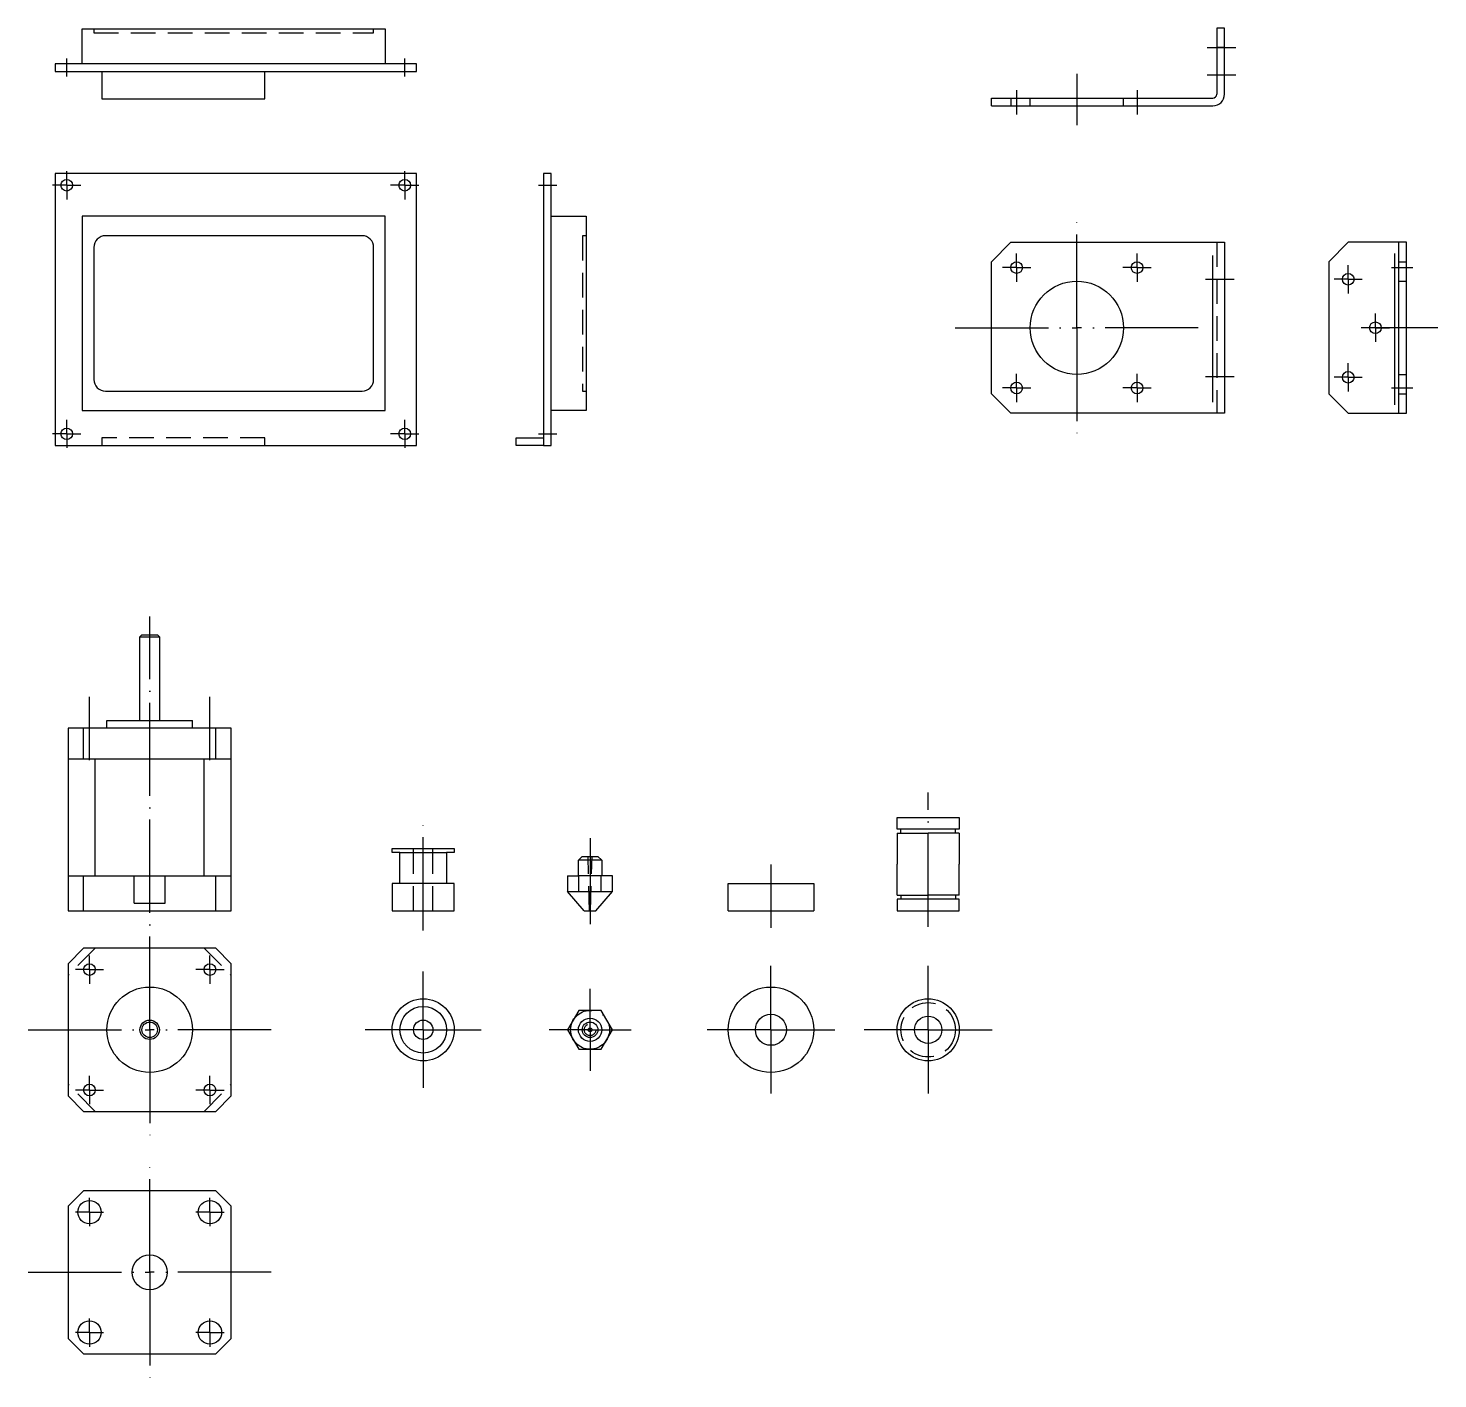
# Model space of a CAD drawing. Header units: millimetres. Extents: x 1816 to 3829, y 1462 to 2034.
# Drawn here: x 1815.9 to 2178.7, y 1461.5 to 1809.2 of the extents above.
import ezdxf

# ---------------------------------------------------------------- set-up
doc = ezdxf.new("R2010")
doc.units = ezdxf.units.MM
doc.linetypes.add('ACAD_ISO04W100', pattern=[30, 24, -3, 0, -3])
doc.linetypes.add('HIDDEN', pattern=[9.525, 6.35, -3.175])
for name, color, linetype in [('axes', 150, 'ACAD_ISO04W100'), ('common_thin', 7, 'Continuous'), ('hidden', 92, 'HIDDEN')]:
    doc.layers.add(name, color=color, linetype=linetype)

msp = doc.modelspace()

# ---------------------------------------------------------------- linework, layer by layer
at = {"layer": 'axes'}
for p, q in [((2119.28, 1804.21), (2126.71, 1804.21)), ((1825.78, 1796.78), (1825.78, 1801.41)), ((1912.78, 1796.78), (1912.78, 1801.41)), ((2085.76, 1797.43), (2085.76, 1784.26)), ((2119.28, 1797.21), (2126.71, 1797.21)), ((2070.26, 1793.27), (2070.26, 1786.96)), ((2101.26, 1793.27), (2101.26, 1786.96)), ((1825.78, 1768.79), (1825.78, 1772.43)), ((1912.78, 1768.79), (1912.78, 1772.43)), ((1825.78, 1768.79), (1822.14, 1768.79)), ((1825.78, 1768.79), (1825.78, 1765.15)), ((1825.78, 1768.79), (1829.42, 1768.79)), ((1912.78, 1768.79), (1909.14, 1768.79)), ((1912.78, 1768.79), (1912.78, 1765.15)), ((1912.78, 1768.79), (1916.42, 1768.79)), ((1947.22, 1768.79), (1951.9, 1768.79)), ((2085.76, 1732.09), (2085.76, 1759.5)), ((2070.26, 1747.59), (2070.26, 1751.23)), ((2101.26, 1747.59), (2101.26, 1751.23)), ((2070.26, 1747.59), (2066.61, 1747.59)), ((2070.26, 1747.59), (2070.26, 1743.95)), ((2070.26, 1747.59), (2073.9, 1747.59)), ((2101.26, 1747.59), (2097.61, 1747.59)), ((2101.26, 1747.59), (2101.26, 1743.95)), ((2101.26, 1747.59), (2104.9, 1747.59)), ((2155.6, 1744.59), (2155.6, 1748.23)), ((2166.72, 1747.59), (2172.25, 1747.59)), ((2118.84, 1744.59), (2126.28, 1744.59)), ((2155.6, 1744.59), (2151.96, 1744.59)), ((2155.6, 1744.59), (2155.6, 1740.95)), ((2155.6, 1744.59), (2159.24, 1744.59)), ((2162.6, 1732.09), (2162.6, 1735.73)), ((2054.48, 1732.09), (2085.76, 1732.09)), ((2117.03, 1732.09), (2085.76, 1732.09)), ((2085.76, 1732.09), (2085.76, 1704.67)), ((2162.6, 1732.09), (2158.96, 1732.09)), ((2178.67, 1732.09), (2160.02, 1732.09)), ((2162.6, 1732.09), (2162.6, 1728.45)), ((2162.6, 1732.09), (2166.24, 1732.09)), ((2070.26, 1716.59), (2070.26, 1720.23)), ((2101.26, 1716.59), (2101.26, 1720.23)), ((2155.6, 1719.35), (2155.6, 1722.99)), ((2070.26, 1716.59), (2066.61, 1716.59)), ((2070.26, 1716.59), (2070.26, 1712.95)), ((2070.26, 1716.59), (2073.9, 1716.59)), ((2101.26, 1716.59), (2097.61, 1716.59)), ((2101.26, 1716.59), (2101.26, 1712.95)), ((2101.26, 1716.59), (2104.9, 1716.59)), ((2118.84, 1719.59), (2126.28, 1719.59)), ((2155.6, 1719.35), (2151.96, 1719.35)), ((2155.6, 1719.35), (2155.6, 1715.71)), ((2155.6, 1719.35), (2159.24, 1719.35)), ((2166.72, 1716.59), (2172.25, 1716.59)), ((1825.78, 1704.79), (1825.78, 1708.43)), ((1912.78, 1704.79), (1912.78, 1708.43)), ((1825.78, 1704.79), (1822.14, 1704.79)), ((1825.78, 1704.79), (1825.78, 1701.15)), ((1825.78, 1704.79), (1829.42, 1704.79)), ((1912.78, 1704.79), (1909.14, 1704.79)), ((1912.78, 1704.79), (1912.78, 1701.15)), ((1912.78, 1704.79), (1916.42, 1704.79)), ((1947.22, 1704.79), (1951.9, 1704.79)), ((1847.14, 1551.38), (1847.14, 1657.8)), ((1831.64, 1620.8), (1831.64, 1637.09)), ((1862.64, 1620.8), (1862.64, 1637.09)), ((2047.49, 1577.91), (2047.49, 1612.45)), ((1917.53, 1576.98), (1917.53, 1605.7)), ((1960.48, 1600.73), (1960.48, 1578.53)), ((2007.03, 1593.91), (2007.03, 1577.66)), ((1831.64, 1566.88), (1831.64, 1570.52)), ((1862.64, 1566.88), (1862.64, 1570.52)), ((2007.03, 1551.38), (2007.03, 1567.82)), ((2047.49, 1551.38), (2047.49, 1567.82)), ((1831.64, 1566.88), (1828, 1566.88)), ((1831.64, 1566.88), (1831.64, 1563.24)), ((1831.64, 1566.88), (1835.28, 1566.88)), ((1862.64, 1566.88), (1859, 1566.88)), ((1862.64, 1566.88), (1862.64, 1563.24)), ((1862.64, 1566.88), (1866.28, 1566.88)), ((1917.53, 1551.38), (1917.53, 1566.35)), ((1960.48, 1551.38), (1960.48, 1561.94)), ((1815.86, 1551.38), (1847.14, 1551.38)), ((1878.42, 1551.38), (1847.14, 1551.38)), ((1847.14, 1551.38), (1847.14, 1523.97)), ((1917.53, 1551.38), (1902.56, 1551.38)), ((1917.53, 1551.38), (1917.53, 1536.42)), ((1917.53, 1551.38), (1932.49, 1551.38)), ((1960.48, 1551.38), (1949.93, 1551.38)), ((1960.48, 1551.38), (1960.48, 1540.83)), ((1960.48, 1551.38), (1971.04, 1551.38)), ((2007.03, 1551.38), (1990.6, 1551.38)), ((2007.03, 1551.38), (2023.47, 1551.38)), ((2007.03, 1551.38), (2007.03, 1534.95)), ((2047.49, 1551.38), (2031.05, 1551.38)), ((2047.49, 1551.38), (2063.93, 1551.38)), ((2047.49, 1551.38), (2047.49, 1534.95)), ((1831.64, 1535.88), (1831.64, 1539.52)), ((1862.64, 1535.88), (1862.64, 1539.52)), ((1831.64, 1535.88), (1828, 1535.88)), ((1831.64, 1535.88), (1831.64, 1532.24)), ((1831.64, 1535.88), (1835.28, 1535.88)), ((1862.64, 1535.88), (1859, 1535.88)), ((1862.64, 1535.88), (1862.64, 1532.24)), ((1862.64, 1535.88), (1866.28, 1535.88)), ((1847.14, 1488.95), (1847.14, 1516.36)), ((1831.64, 1504.45), (1831.64, 1508.09)), ((1862.64, 1504.45), (1862.64, 1508.09)), ((1831.64, 1504.45), (1828, 1504.45)), ((1831.64, 1504.45), (1831.64, 1500.81)), ((1831.64, 1504.45), (1835.28, 1504.45)), ((1862.64, 1504.45), (1859, 1504.45)), ((1862.64, 1504.45), (1862.64, 1500.81)), ((1862.64, 1504.45), (1866.28, 1504.45)), ((1815.86, 1488.95), (1847.14, 1488.95)), ((1878.42, 1488.95), (1847.14, 1488.95)), ((1847.14, 1488.95), (1847.14, 1461.54)), ((1831.64, 1473.45), (1831.64, 1477.09)), ((1862.64, 1473.45), (1862.64, 1477.09)), ((1831.64, 1473.45), (1828, 1473.45)), ((1831.64, 1473.45), (1831.64, 1469.81)), ((1831.64, 1473.45), (1835.28, 1473.45)), ((1862.64, 1473.45), (1859, 1473.45)), ((1862.64, 1473.45), (1862.64, 1469.81)), ((1862.64, 1473.45), (1866.28, 1473.45))]:
    msp.add_line(p, q, dxfattribs=at)
msp.add_circle((1960.48, 1551.38), 5, dxfattribs=at)
at = {"layer": 'common_thin'}
for p, q in [((1829.78, 1800.04), (1829.78, 1809.04)), ((1829.78, 1809.04), (1907.78, 1809.04)), ((1907.78, 1809.04), (1907.78, 1800.04)), ((2123.76, 1809.21), (2121.76, 1809.21)), ((2121.76, 1809.21), (2121.76, 1792.21)), ((2123.76, 1792.21), (2123.76, 1809.21)), ((2123.76, 1804.21), (2121.76, 1804.21)), ((1915.78, 1800.04), (1822.78, 1800.04)), ((1822.78, 1800.04), (1822.78, 1798.04)), ((1915.78, 1798.04), (1915.78, 1800.04)), ((1822.78, 1798.04), (1915.78, 1798.04)), ((1834.78, 1798.04), (1834.78, 1791.04)), ((1876.78, 1791.04), (1876.78, 1798.04)), ((1834.78, 1791.04), (1876.78, 1791.04)), ((2063.76, 1789.21), (2063.76, 1791.21)), ((2063.76, 1791.21), (2120.76, 1791.21)), ((2063.76, 1789.21), (2120.76, 1789.21)), ((2068.76, 1791.21), (2068.76, 1789.21)), ((1915.78, 1771.79), (1822.78, 1771.79)), ((1822.78, 1771.79), (1822.78, 1701.79)), ((1915.78, 1701.79), (1915.78, 1771.79)), ((1948.49, 1771.79), (1948.49, 1701.79)), ((1950.49, 1771.79), (1948.49, 1771.79)), ((1950.49, 1701.79), (1950.49, 1771.79)), ((1907.78, 1760.79), (1829.78, 1760.79)), ((1829.78, 1760.79), (1829.78, 1710.79)), ((1907.78, 1710.79), (1907.78, 1760.79)), ((1950.49, 1760.79), (1959.49, 1760.79)), ((1959.49, 1760.79), (1959.49, 1710.79)), ((1832.78, 1752.79), (1832.78, 1718.79)), ((1901.78, 1755.79), (1835.78, 1755.79)), ((1904.78, 1718.79), (1904.78, 1752.79)), ((2068.76, 1754.09), (2063.76, 1749.09)), ((2068.76, 1754.09), (2123.76, 1754.09)), ((2123.76, 1754.09), (2123.76, 1710.09)), ((2155.6, 1754.09), (2150.6, 1749.09)), ((2170.6, 1754.09), (2155.6, 1754.09)), ((2168.6, 1710.09), (2168.6, 1754.09)), ((2170.6, 1710.09), (2170.6, 1754.09)), ((2063.76, 1732.09), (2063.76, 1749.09)), ((2120.76, 1712.9), (2120.76, 1750.68)), ((2150.6, 1749.09), (2150.6, 1715.09)), ((2167.6, 1712.22), (2167.6, 1751.25)), ((2168.6, 1749.09), (2170.6, 1749.09)), ((2063.76, 1715.09), (2063.76, 1732.09)), ((1835.78, 1715.79), (1901.78, 1715.79)), ((2063.76, 1715.09), (2068.76, 1710.09)), ((2150.6, 1715.09), (2155.6, 1710.09)), ((2168.6, 1715.09), (2170.6, 1715.09)), ((1829.78, 1710.79), (1907.78, 1710.79)), ((1959.49, 1710.79), (1950.49, 1710.79)), ((2123.76, 1710.09), (2068.76, 1710.09)), ((2155.6, 1710.09), (2170.6, 1710.09)), ((1822.78, 1701.79), (1915.78, 1701.79)), ((1941.49, 1701.79), (1941.49, 1703.79)), ((1941.49, 1703.79), (1948.49, 1703.79)), ((1948.49, 1701.79), (1941.49, 1701.79)), ((1948.49, 1701.79), (1950.49, 1701.79)), ((1845.14, 1653.01), (1844.64, 1652.51)), ((1844.64, 1631.01), (1844.64, 1652.51)), ((1844.64, 1652.51), (1849.64, 1652.51)), ((1845.14, 1653.01), (1849.14, 1653.01)), ((1849.14, 1653.01), (1849.64, 1652.51)), ((1849.64, 1652.51), (1849.64, 1631.01)), ((1868.14, 1629.01), (1826.14, 1629.01)), ((1826.14, 1629.01), (1826.14, 1582.01)), ((1830.14, 1621.01), (1830.14, 1629.01)), ((1836.14, 1629.01), (1836.14, 1631.01)), ((1836.14, 1631.01), (1858.14, 1631.01)), ((1858.14, 1629.01), (1858.14, 1631.01)), ((1864.14, 1621.01), (1864.14, 1629.01)), ((1868.14, 1582.01), (1868.14, 1629.01)), ((1868.14, 1621.01), (1826.14, 1621.01)), ((1833.14, 1591.01), (1833.14, 1621.01)), ((1861.14, 1591.01), (1861.14, 1621.01)), ((2039.49, 1606.01), (2055.49, 1606.01)), ((2039.49, 1603.01), (2039.49, 1606.01)), ((2055.49, 1606.01), (2055.49, 1603.01)), ((2055.49, 1603.01), (2039.49, 1603.01)), ((2039.49, 1602.01), (2040.49, 1602.01)), ((2039.49, 1602.01), (2039.49, 1594.01)), ((2040.49, 1602.01), (2040.49, 1603.01)), ((2040.49, 1602.01), (2047.49, 1602.01)), ((2054.49, 1602.01), (2047.49, 1602.01)), ((2054.49, 1602.01), (2054.49, 1603.01)), ((2055.49, 1602.01), (2054.49, 1602.01)), ((2055.49, 1602.01), (2055.49, 1594.01)), ((1909.53, 1597.01), (1909.53, 1598.01)), ((1909.53, 1598.01), (1925.53, 1598.01)), ((1911.53, 1597.01), (1909.53, 1597.01)), ((1911.53, 1589.01), (1911.53, 1597.01)), ((1911.53, 1597.01), (1923.53, 1597.01)), ((1923.53, 1597.01), (1923.53, 1589.01)), ((1925.53, 1597.01), (1923.53, 1597.01)), ((1925.53, 1598.01), (1925.53, 1597.01)), ((1957.48, 1595.01), (1958.48, 1596.01)), ((1957.48, 1591.01), (1957.48, 1595.01)), ((1963.48, 1595.01), (1957.48, 1595.01)), ((1958.48, 1596.01), (1962.48, 1596.01)), ((1963.48, 1595.01), (1962.48, 1596.01)), ((1963.48, 1595.01), (1963.48, 1591.01)), ((2039.49, 1586.01), (2039.49, 1594.01)), ((2055.49, 1586.01), (2055.49, 1594.01)), ((1826.14, 1591.01), (1868.14, 1591.01)), ((1830.14, 1582.01), (1830.14, 1591.01)), ((1843.14, 1584.01), (1843.14, 1591.01)), ((1851.14, 1584.01), (1851.14, 1591.01)), ((1864.14, 1582.01), (1864.14, 1591.01)), ((1954.71, 1591.01), (1957.48, 1591.01)), ((1954.71, 1591.01), (1954.71, 1587.01)), ((1963.48, 1591.01), (1957.48, 1591.01)), ((1957.6, 1587.01), (1957.6, 1591.01)), ((1963.37, 1587.01), (1963.37, 1591.01)), ((1966.26, 1591.01), (1963.48, 1591.01)), ((1966.26, 1587.01), (1966.26, 1591.01)), ((1925.53, 1589.01), (1909.53, 1589.01)), ((1909.53, 1589.01), (1909.53, 1582.01)), ((1925.53, 1582.01), (1925.53, 1589.01)), ((1954.71, 1587.01), (1966.26, 1587.01)), ((1958.98, 1582.01), (1954.71, 1587.01)), ((1961.98, 1582.01), (1966.26, 1587.01)), ((1996.03, 1582.01), (1996.03, 1589.01)), ((1996.03, 1589.01), (2018.03, 1589.01)), ((2018.03, 1589.01), (2018.03, 1582.01)), ((2039.49, 1586.01), (2040.49, 1586.01)), ((2040.49, 1586.01), (2040.49, 1585.01)), ((2040.49, 1586.01), (2047.49, 1586.01)), ((2054.49, 1586.01), (2047.49, 1586.01)), ((2055.49, 1586.01), (2054.49, 1586.01)), ((2054.49, 1586.01), (2054.49, 1585.01)), ((1826.14, 1582.01), (1868.14, 1582.01)), ((1843.14, 1584.01), (1851.14, 1584.01)), ((1909.53, 1582.01), (1925.53, 1582.01)), ((1958.98, 1582.01), (1961.98, 1582.01)), ((1996.03, 1582.01), (2018.03, 1582.01)), ((2055.49, 1585.01), (2039.49, 1585.01)), ((2039.49, 1585.01), (2039.49, 1582.01)), ((2039.49, 1582.01), (2055.49, 1582.01)), ((2055.49, 1582.01), (2055.49, 1585.01)), ((1826.14, 1568.38), (1830.14, 1572.38)), ((1864.14, 1572.38), (1830.14, 1572.38)), ((1868.14, 1568.38), (1864.14, 1572.38)), ((1826.14, 1568.38), (1826.14, 1534.38)), ((1868.14, 1534.38), (1868.14, 1568.38)), ((1826.14, 1534.38), (1830.14, 1530.38)), ((1868.14, 1534.38), (1864.14, 1530.38)), ((1830.14, 1530.38), (1864.14, 1530.38)), ((1826.14, 1505.95), (1830.14, 1509.95)), ((1864.14, 1509.95), (1830.14, 1509.95)), ((1868.14, 1505.95), (1864.14, 1509.95)), ((1826.14, 1505.95), (1826.14, 1471.95)), ((1868.14, 1471.95), (1868.14, 1505.95)), ((1826.14, 1471.95), (1830.14, 1467.95)), ((1868.14, 1471.95), (1864.14, 1467.95)), ((1830.14, 1467.95), (1864.14, 1467.95))]:
    msp.add_line(p, q, dxfattribs=at)
msp.add_lwpolyline([(1957.6, 1556.38), (1954.71, 1551.38), (1957.6, 1546.38), (1963.37, 1546.38), (1966.26, 1551.38), (1963.37, 1556.38)], close=True, dxfattribs=at)
for centre, radius in [((1825.78, 1768.79), 1.5), ((1912.78, 1768.79), 1.5), ((2070.26, 1747.59), 1.5), ((2101.26, 1747.59), 1.5), ((2155.6, 1744.59), 1.5), ((2085.76, 1732.09), 12), ((2162.6, 1732.09), 1.5), ((2155.6, 1719.35), 1.5), ((2070.26, 1716.59), 1.5), ((2101.26, 1716.59), 1.5), ((1825.78, 1704.79), 1.5), ((1912.78, 1704.79), 1.5), ((1831.64, 1566.88), 1.5), ((1862.64, 1566.88), 1.5), ((1847.14, 1551.38), 11), ((2007.03, 1551.38), 11), ((1917.53, 1551.38), 8), ((1917.53, 1551.38), 6), ((2047.49, 1551.38), 8), ((1847.14, 1551.38), 2.5), ((1847.14, 1551.38), 2), ((1917.53, 1551.38), 2.5), ((1960.48, 1551.38), 3), ((1960.48, 1551.38), 2), ((2007.03, 1551.38), 4), ((2047.49, 1551.38), 3.5), ((1960.48, 1551.38), 0.5), ((1960.48, 1551.38), 0.15), ((1831.64, 1535.88), 1.5), ((1862.64, 1535.88), 1.5), ((1831.64, 1504.45), 3), ((1862.64, 1504.45), 3), ((1847.14, 1488.95), 4.5), ((1831.64, 1473.45), 3), ((1862.64, 1473.45), 3)]:
    msp.add_circle(centre, radius, dxfattribs=at)
for centre, radius, start, end in [((2120.76, 1792.21), 1, 270, 0), ((2120.76, 1792.21), 3, 270, 0), ((1835.78, 1752.79), 3, 90, 180), ((1901.78, 1752.79), 3, 0, 90), ((1835.78, 1718.79), 3, 180, 270), ((1901.78, 1718.79), 3, 270, 0)]:
    msp.add_arc(centre, radius, start, end, dxfattribs=at)
at = {"layer": 'hidden'}
for p, q in [((1832.78, 1809.04), (1832.78, 1808.04)), ((1832.78, 1808.04), (1904.78, 1808.04)), ((1904.78, 1808.04), (1904.78, 1809.04)), ((2073.76, 1789.21), (2073.76, 1791.21)), ((2097.76, 1789.21), (2097.76, 1791.21)), ((1959.49, 1755.79), (1958.49, 1755.79)), ((1958.49, 1755.79), (1958.49, 1715.79)), ((2121.76, 1754.09), (2121.76, 1710.09)), ((2168.6, 1744.09), (2170.6, 1744.09)), ((2168.6, 1720.09), (2170.6, 1720.09)), ((1958.49, 1715.79), (1959.49, 1715.79)), ((1876.78, 1703.79), (1834.78, 1703.79)), ((1834.78, 1703.79), (1834.78, 1701.79)), ((1834.78, 1701.79), (1876.78, 1701.79)), ((1876.78, 1701.79), (1876.78, 1703.79)), ((1915.03, 1582.01), (1915.03, 1598.01)), ((1920.03, 1582.01), (1920.03, 1598.01)), ((1960.33, 1582.01), (1959.98, 1596.01)), ((1960.63, 1582.01), (1960.98, 1596.01)), ((1833.14, 1572.38), (1826.14, 1565.38)), ((1861.14, 1572.38), (1868.14, 1565.38)), ((1833.14, 1530.38), (1826.14, 1537.38)), ((1861.14, 1530.38), (1868.14, 1537.38))]:
    msp.add_line(p, q, dxfattribs=at)
for centre, radius in [((2047.49, 1551.38), 7), ((1960.48, 1551.38), 1.5)]:
    msp.add_circle(centre, radius, dxfattribs=at)

doc.saveas('drawing.dxf')
